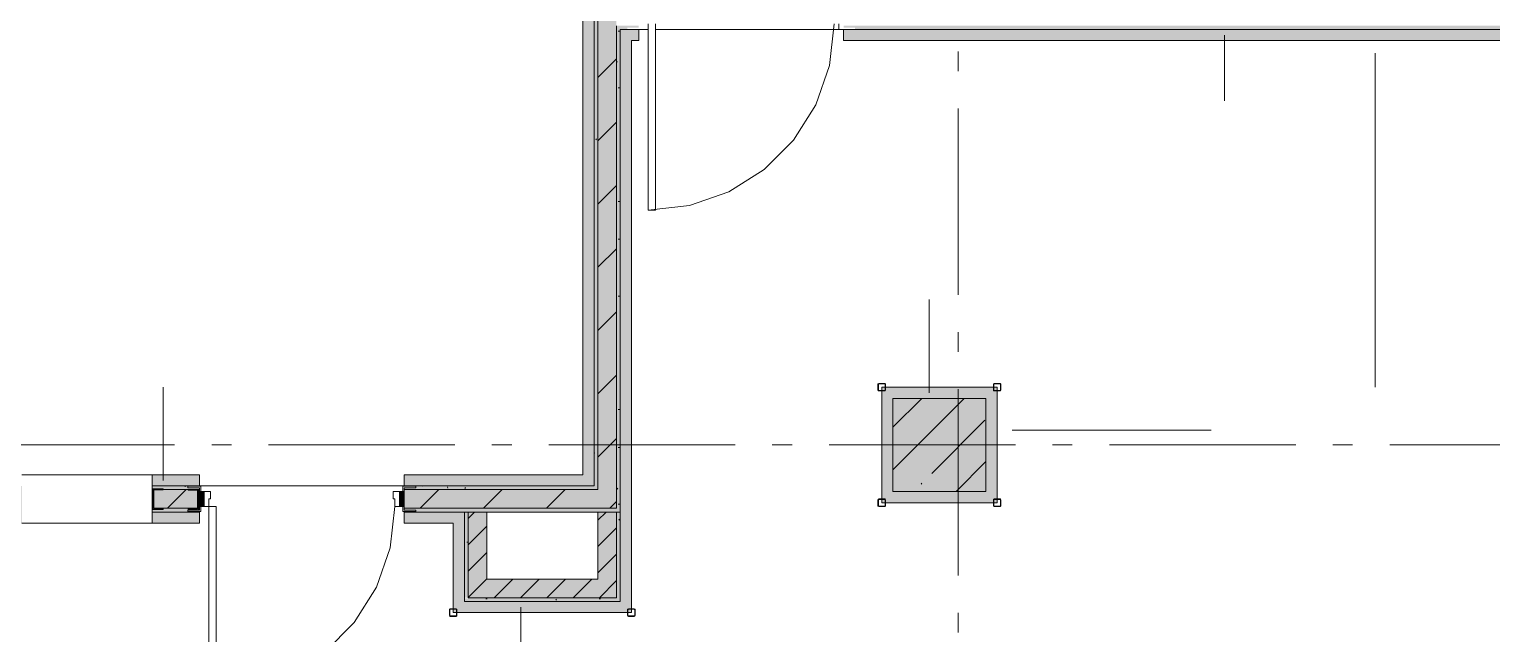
# Model space of a CAD drawing. Header units: millimetres. Extents: x -537608 to 253996, y -217170 to 186033.
# Drawn here: x -281666 to -273809, y -159163 to -155919 of the extents above; entities that cross this region are included whole.
import ezdxf

# ---------------------------------------------------------------- set-up
doc = ezdxf.new("R2010")
doc.units = ezdxf.units.MM
doc.layers.add('PDF _Геометрия', color=7, linetype='Continuous')
doc.layers.add('PDF _Сплошная заливка', color=7, linetype='Continuous', true_color=0xffffff)

msp = doc.modelspace()

# ---------------------------------------------------------------- hatches: boundary and pattern name
at = {"layer": 'PDF _Сплошная заливка', "transparency": 33554559}
h = msp.add_hatch(color=256, dxfattribs=at)
h.paths.add_polyline_path([(-278631.1863, -158369.6357), (-278611.1874, -158369.6357), (-278611.1874, -150039.1487), (-278621.1858, -150039.1487), (-278621.1858, -150101.1495), (-278629.1862, -150101.1495), (-278631.1863, -158260.5272)], flags=0)
h.paths.add_polyline_path([(-278631.1863, -148939.1482), (-278629.1862, -148935.9489), (-278624.9642, -148877.1495), (-278621.1858, -148877.1495), (-278621.1858, -148939.1482), (-278611.1874, -148939.1482), (-278611.1874, -148769.1487), (-278631.1863, -148769.1487), (-278631.1863, -148935.148)], flags=0)
h.paths.add_polyline_path([(-278611.1874, -148669.1483), (-278611.1874, -148219.1484), (-278631.1863, -148219.1484), (-278631.1863, -148669.1483)], flags=0)
h = msp.add_hatch(color=256, dxfattribs=at)
h.paths.add_polyline_path([(-278511.187, -158389.6351), (-278511.187, -150039.1487), (-278611.1874, -150039.1487), (-278611.1874, -158389.6351)], flags=0)
h.paths.add_polyline_path([(-278521.1853, -148939.1482), (-278511.187, -148939.1482), (-278511.187, -148199.1496), (-278611.1874, -148199.1496), (-278611.1874, -148939.1482), (-278601.187, -148939.1482)], flags=0)
h = msp.add_hatch(color=256, dxfattribs=at)
h.paths.add_polyline_path([(-278511.187, -158489.6355), (-278491.186, -158489.6355), (-278491.186, -155899.6358), (-278511.187, -155899.6358), (-278511.187, -158389.6351)], flags=0)
h.paths.add_polyline_path([(-278511.187, -155799.6354), (-278491.186, -155799.6354), (-278493.1861, -150101.1495), (-278501.1865, -150101.1495), (-278501.1865, -150039.1487), (-278511.187, -150039.1487), (-278511.187, -155764.1848)], flags=0)
h.paths.add_polyline_path([(-278493.1861, -148939.1482), (-278491.186, -148939.1482), (-278491.186, -148219.1484), (-278511.187, -148219.1484), (-278511.187, -148939.1482), (-278501.1865, -148939.1482), (-278501.1865, -148877.1495), (-278493.1861, -148877.1495)], flags=0)
at = {"layer": 'PDF _Сплошная заливка', "true_color": 0xfef929, "transparency": 33554559}
h = msp.add_hatch(color=2, dxfattribs=at)
h.paths.add_polyline_path([(-278691.1869, -158369.6357), (-278631.1863, -158369.6357), (-278631.1863, -150039.1487), (-278691.1869, -150039.1487), (-278691.1869, -158309.6361)], flags=0)
h.paths.add_polyline_path([(-278691.1869, -148939.1482), (-278631.1863, -148939.1482), (-278631.1863, -148849.1482), (-278691.1869, -148849.1482)], flags=0)
at = {"layer": 'PDF _Сплошная заливка', "transparency": 33554559}
h = msp.add_hatch(color=256, dxfattribs=at)
h.paths.add_polyline_path([(-269186.1673, -155919.6346), (-269186.1673, -155899.6358), (-270026.1663, -155899.6358), (-270026.1663, -155909.6341), (-269964.1676, -155909.6341), (-269964.1676, -155917.6345), (-269206.1661, -155919.6346)], flags=0)
h.paths.add_polyline_path([(-268426.1657, -155919.6346), (-268426.1657, -155899.6358), (-269086.1669, -155899.6358), (-269086.1669, -155919.6346), (-268990.5735, -155919.6346)], flags=0)
h.paths.add_polyline_path([(-271126.1668, -155919.6346), (-271129.3683, -155917.6345), (-271188.1676, -155917.6345), (-271188.1676, -155909.6341), (-271126.1668, -155909.6341), (-271126.1668, -155899.6358), (-277291.1851, -155899.6358), (-277291.1851, -155909.6341), (-277229.1864, -155909.6341), (-277229.1864, -155917.6345), (-271520.3815, -155919.6346)], flags=0)
h.paths.add_polyline_path([(-278395.1858, -155919.6346), (-278453.1864, -155917.6345), (-278453.1864, -155909.6341), (-278391.1856, -155909.6341), (-278391.1856, -155899.6358), (-278491.186, -155899.6358), (-278491.186, -155919.6346), (-278431.1854, -155919.6346)], flags=0)
at = {"layer": 'PDF _Сплошная заливка', "true_color": 0x72baa6, "transparency": 33554559}
for points in [[(-278491.186, -158989.6362), (-278431.1854, -158989.6362), (-278431.1854, -155919.6346), (-278491.186, -155919.6346), (-278491.186, -158973.7667)], [(-276526.1692, -158399.6361), (-276466.1685, -158399.6361), (-276466.1685, -157839.6353), (-276526.1692, -157839.6353), (-276526.1692, -157899.6361)], [(-276526.1692, -158459.6358), (-276466.1685, -158459.6358), (-276466.1685, -158399.6361), (-277026.1692, -158399.6361), (-277026.1692, -158459.6358)]]:
    msp.add_hatch(color=123, dxfattribs=at).paths.add_polyline_path(points)
h = msp.add_hatch(color=123, dxfattribs=at)
h.paths.add_polyline_path([(-269266.1668, -155979.6353), (-269206.1661, -155979.6353), (-269206.1661, -155919.6346), (-270026.1663, -155919.6346), (-270026.1663, -155979.6353), (-269833.8428, -155979.6353)], flags=0)
h.paths.add_polyline_path([(-271520.3815, -155979.6353), (-271126.1668, -155979.6353), (-271126.1668, -155919.6346), (-277291.1851, -155919.6346), (-277291.1851, -155979.6353), (-272363.6508, -155979.6353)], flags=0)
h.paths.add_polyline_path([(-278431.1854, -155979.6353), (-278391.1856, -155979.6353), (-278391.1856, -155919.6346), (-278431.1854, -155919.6346)], flags=0)
at = {"layer": 'PDF _Сплошная заливка', "transparency": 33554559}
h = msp.add_hatch(color=256, dxfattribs=at)
h.paths.add_polyline_path([(-279589.1693, -158389.6351), (-278611.1874, -158389.6351), (-278611.1874, -158369.6357), (-279589.1693, -158371.6359), (-279589.1693, -158379.6368), (-279651.1701, -158379.6368), (-279651.1701, -158389.6351), (-279641.1696, -158389.6351)], flags=0)
h.paths.add_polyline_path([(-281706.1718, -158389.6351), (-281706.1718, -158369.6357), (-282136.1708, -158369.6357), (-282136.1708, -158389.6351)], flags=0)
h.paths.add_polyline_path([(-282196.1714, -158389.6351), (-282196.1714, -158369.6357), (-282376.1714, -158369.6357), (-282376.1714, -158389.6351)], flags=0)
h.paths.add_polyline_path([(-280813.1714, -158389.6351), (-280751.1707, -158389.6351), (-280751.1707, -158379.6368), (-280813.1714, -158379.6368), (-280813.1714, -158371.6359), (-281006.1709, -158371.6359), (-281006.1709, -158389.6351)], flags=0)
h = msp.add_hatch(color=256, dxfattribs=at)
h.paths.add_polyline_path([(-278511.187, -158489.6355), (-278511.187, -158389.6351), (-279651.1701, -158389.6351), (-279651.1701, -158489.6355), (-279109.8053, -158489.6355)], flags=0)
h.paths.add_polyline_path([(-280796.344, -158489.6355), (-280751.1707, -158489.6355), (-280751.1707, -158389.6351), (-281006.1709, -158389.6351), (-281006.1709, -158489.6355)], flags=0)
h.paths.add_polyline_path([(-282376.1714, -158489.6355), (-282196.1714, -158489.6355), (-282196.1714, -158389.6351), (-282376.1714, -158389.6351), (-282376.1714, -158399.6361), (-282876.1715, -158399.6361), (-282876.1715, -158489.6355), (-282482.8826, -158489.6355)], flags=0)
h.paths.add_polyline_path([(-282161.1709, -158489.6355), (-281706.1718, -158489.6355), (-281706.1718, -158389.6351), (-282161.1709, -158389.6351)], flags=0)
at = {"layer": 'PDF _Сплошная заливка', "true_color": 0x72baa6, "transparency": 33554559}
h = msp.add_hatch(color=123, dxfattribs=at)
h.paths.add_polyline_path([(-279388.1694, -158569.6366), (-279328.1709, -158569.6366), (-279328.1709, -158509.636), (-279651.1701, -158509.636), (-279651.1701, -158569.6366)], flags=0)
h.paths.add_polyline_path([(-282482.8826, -158569.6366), (-281706.1718, -158569.6366), (-281706.1718, -158509.636), (-283835.851, -158509.636), (-283835.851, -158569.6366)], flags=0)
h.paths.add_polyline_path([(-281006.1709, -158569.6366), (-280751.1707, -158569.6366), (-280751.1707, -158509.636), (-281006.1709, -158509.636)], flags=0)
at = {"layer": 'PDF _Сплошная заливка', "transparency": 33554559}
h = msp.add_hatch(color=256, dxfattribs=at)
h.paths.add_polyline_path([(-278491.186, -158509.636), (-278491.186, -158489.6355), (-279651.1701, -158489.6355), (-279651.1701, -158499.6366), (-279589.1693, -158499.6366), (-279589.1693, -158507.6359), (-279109.8053, -158509.636)], flags=0)
h.paths.add_polyline_path([(-281006.1709, -158509.636), (-280813.1714, -158507.6359), (-280813.1714, -158499.6366), (-280751.1707, -158499.6366), (-280751.1707, -158489.6355), (-281006.1709, -158489.6355), (-281006.1709, -158507.6359)], flags=0)
h.paths.add_polyline_path([(-281706.1718, -158509.636), (-281706.1718, -158489.6355), (-282976.1719, -158489.6355), (-282976.1719, -158509.636), (-282482.8826, -158509.636)], flags=0)
msp.add_hatch(color=256, dxfattribs=at).paths.add_polyline_path([(-279109.8053, -158989.6362), (-278491.186, -158989.6362), (-278491.186, -158969.6362), (-279328.1709, -158973.7667), (-279328.1709, -158989.6362)])

# ---------------------------------------------------------------- linework, layer by layer
at = {"layer": 'PDF _Геометрия', "lineweight": 9}
for p, q in [((-278691.1869, -158309.6361), (-278691.1869, -150039.1487)), ((-278631.1863, -150039.1487), (-278631.1863, -158369.6357)), ((-278631.1863, -158369.6357), (-278631.1863, -150039.1487)), ((-278611.1874, -150039.1487), (-278611.1874, -158369.6357)), ((-278511.187, -155899.6358), (-278511.187, -158369.6357)), ((-278491.186, -158369.6357), (-278491.186, -155919.6346)), ((-278491.186, -155919.6346), (-278431.1854, -155919.6346)), ((-278431.1854, -155919.6346), (-278491.186, -155919.6346)), ((-278491.186, -155919.6346), (-278491.186, -158989.6362)), ((-278431.1854, -155919.6346), (-278391.1856, -155919.6346)), ((-278391.1856, -155919.6346), (-278431.1854, -155919.6346)), ((-278391.1856, -155919.6346), (-278391.1856, -155979.6353)), ((-278341.1854, -155889.6353), (-278341.1854, -156889.6355)), ((-278301.1856, -156889.6355), (-278301.1856, -155889.6353)), ((-277341.1853, -155889.6353), (-277366.2586, -156112.1561)), ((-277291.1851, -155979.6353), (-277291.1851, -155919.6346)), ((-277291.1851, -155919.6346), (-271126.1668, -155919.6346)), ((-271126.1668, -155919.6346), (-277291.1851, -155919.6346)), ((-275245.4712, -155949.6339), (-275245.4712, -156301.9348)), ((-278391.1856, -155979.6353), (-278431.1854, -155979.6353)), ((-278431.1854, -155979.6353), (-278431.1854, -158989.6362)), ((-271126.1668, -155979.6353), (-277291.1851, -155979.6353)), ((-278611.1874, -156177.9978), (-278511.187, -156077.9974)), ((-274436.1689, -157839.6353), (-274436.1689, -156047.4728)), ((-277366.2586, -156112.1561), (-277440.2169, -156323.5182)), ((-277440.2169, -156323.5182), (-277559.355, -156513.1246)), ((-278611.1874, -156517.4089), (-278511.187, -156417.4085)), ((-277559.355, -156513.1246), (-277717.6961, -156671.4658)), ((-277717.6961, -156671.4658), (-277907.3026, -156790.6038)), ((-278611.1874, -156856.8201), (-278511.187, -156756.8197)), ((-277907.3026, -156790.6038), (-278118.6646, -156864.5621)), ((-278118.6646, -156864.5621), (-278341.1854, -156889.6355)), ((-278341.1854, -156889.6355), (-278301.1856, -156889.6355)), ((-278611.1874, -157196.2313), (-278511.187, -157096.2308)), ((-278611.1874, -157535.6424), (-278511.187, -157435.642)), ((-276831.4044, -157869.6346), (-276831.4044, -157369.6345)), ((-278611.1874, -157875.0536), (-278511.187, -157775.0531)), ((-277104.9975, -157820.8078), (-277106.1687, -157823.6346)), ((-277106.1687, -157823.6346), (-277106.1687, -157855.6361)), ((-277102.1685, -157819.6365), (-277104.9975, -157820.8078)), ((-277104.1686, -157823.6346), (-277103.583, -157822.2223)), ((-277104.1686, -157855.6361), (-277104.1686, -157823.6346)), ((-277103.583, -157822.2223), (-277102.1685, -157821.6366)), ((-277070.1692, -157819.6365), (-277102.1685, -157819.6365)), ((-277102.1685, -157821.6366), (-277070.1692, -157821.6366)), ((-277067.3402, -157820.8078), (-277070.1692, -157819.6365)), ((-277070.1692, -157821.6366), (-277068.7547, -157822.2223)), ((-277068.7547, -157822.2223), (-277068.1691, -157823.6346)), ((-277068.1691, -157823.6346), (-277068.1691, -157855.6361)), ((-277066.169, -157823.6346), (-277067.3402, -157820.8078)), ((-277066.169, -157855.6361), (-277066.169, -157823.6346)), ((-276484.9982, -157820.8078), (-276486.1694, -157823.6346)), ((-276486.1694, -157823.6346), (-276486.1694, -157855.6361)), ((-276482.1692, -157819.6365), (-276484.9982, -157820.8078)), ((-276484.1693, -157823.6346), (-276483.5837, -157822.2223)), ((-276484.1693, -157855.6361), (-276484.1693, -157823.6346)), ((-276483.5837, -157822.2223), (-276482.1692, -157821.6366)), ((-276450.1699, -157819.6365), (-276482.1692, -157819.6365)), ((-276482.1692, -157821.6366), (-276450.1699, -157821.6366)), ((-276447.3409, -157820.8078), (-276450.1699, -157819.6365)), ((-276450.1699, -157821.6366), (-276448.7554, -157822.2223)), ((-276448.7554, -157822.2223), (-276448.1698, -157823.6346)), ((-276448.1698, -157823.6346), (-276448.1698, -157855.6361)), ((-276446.1697, -157823.6346), (-276447.3409, -157820.8078)), ((-276446.1697, -157855.6361), (-276446.1697, -157823.6346)), ((-280947.0207, -158339.6365), (-280947.0207, -157839.6353)), ((-277106.1687, -157855.6361), (-277104.9975, -157858.4651)), ((-277104.9975, -157858.4651), (-277102.1685, -157859.6363)), ((-277103.583, -157857.0506), (-277104.1686, -157855.6361)), ((-277102.1685, -157857.6362), (-277103.583, -157857.0506)), ((-277070.1692, -157857.6362), (-277102.1685, -157857.6362)), ((-277102.1685, -157859.6363), (-277070.1692, -157859.6363)), ((-277026.1692, -157839.6353), (-277086.1699, -157839.6353)), ((-277086.1699, -157839.6353), (-277086.1699, -158459.6358)), ((-277068.7547, -157857.0506), (-277070.1692, -157857.6362)), ((-277070.1692, -157859.6363), (-277067.3402, -157858.4651)), ((-277068.1691, -157855.6361), (-277068.7547, -157857.0506)), ((-277067.3402, -157858.4651), (-277066.169, -157855.6361)), ((-276526.1692, -157839.6353), (-277026.1692, -157839.6353)), ((-277026.1692, -158282.6359), (-276643.1693, -157899.6361)), ((-277026.1692, -158054.5368), (-276871.2684, -157899.6361)), ((-276526.1692, -157899.6361), (-277026.1692, -157899.6361)), ((-277026.1692, -157899.6361), (-277026.1692, -158399.6361)), ((-276466.1685, -157839.6353), (-276526.1692, -157839.6353)), ((-276526.1692, -158399.6361), (-276526.1692, -157899.6361)), ((-276486.1694, -157855.6361), (-276484.9982, -157858.4651)), ((-276484.9982, -157858.4651), (-276482.1692, -157859.6363)), ((-276483.5837, -157857.0506), (-276484.1693, -157855.6361)), ((-276482.1692, -157857.6362), (-276483.5837, -157857.0506)), ((-276450.1699, -157857.6362), (-276482.1692, -157857.6362)), ((-276482.1692, -157859.6363), (-276450.1699, -157859.6363)), ((-276466.1685, -158399.6361), (-276466.1685, -157839.6353)), ((-276448.7554, -157857.0506), (-276450.1699, -157857.6362)), ((-276450.1699, -157859.6363), (-276447.3409, -157858.4651)), ((-276448.1698, -157855.6361), (-276448.7554, -157857.0506)), ((-276447.3409, -157858.4651), (-276446.1697, -157855.6361)), ((-276817.7525, -158302.3172), (-276532.6281, -158017.1938)), ((-275316.1699, -158070.4084), (-276386.169, -158070.4084)), ((-278611.1874, -158214.4648), (-278511.187, -158114.4643)), ((-276686.9734, -158399.6361), (-276526.1692, -158238.8319)), ((-281706.1718, -158309.6361), (-281006.1709, -158309.6361)), ((-280751.1707, -158309.6361), (-281006.1709, -158309.6361)), ((-281006.1709, -158309.6361), (-281006.1709, -158369.6357)), ((-281006.1709, -158369.6357), (-280751.1707, -158369.6357)), ((-280751.1707, -158369.6357), (-281006.1709, -158369.6357)), ((-281006.1709, -158369.6357), (-281006.1709, -158389.6351)), ((-280743.1702, -158371.6359), (-280813.1714, -158371.6359)), ((-280813.1714, -158371.6359), (-280813.1714, -158379.6368)), ((-280813.1714, -158379.6368), (-280751.1707, -158379.6368)), ((-280751.1707, -158369.6357), (-280751.1707, -158309.6361)), ((-280751.1707, -158379.6368), (-280751.1707, -158399.6361)), ((-280743.1702, -158399.6361), (-280743.1702, -158371.6359)), ((-279589.1693, -158371.6359), (-279659.1705, -158371.6359)), ((-279659.1705, -158371.6359), (-279659.1705, -158399.6361)), ((-279651.1701, -158369.6357), (-279651.1701, -158309.6361)), ((-279651.1701, -158309.6361), (-278691.1869, -158309.6361)), ((-278691.1869, -158369.6357), (-279651.1701, -158369.6357)), ((-279651.1701, -158369.6357), (-278691.1869, -158369.6357)), ((-279651.1701, -158379.6368), (-279589.1693, -158379.6368)), ((-279651.1701, -158399.6361), (-279651.1701, -158379.6368)), ((-279589.1693, -158379.6368), (-279589.1693, -158371.6359)), ((-278631.1863, -158369.6357), (-278691.1869, -158369.6357)), ((-278691.1869, -158369.6357), (-278631.1863, -158369.6357)), ((-278611.1874, -158369.6357), (-278611.1874, -158389.6351)), ((-278511.187, -158369.6357), (-278511.187, -158389.6351)), ((-278491.186, -158389.6351), (-278491.186, -158369.6357)), ((-276874.7778, -158359.3425), (-276870.0348, -158354.6006)), ((-281006.1709, -158389.6351), (-281006.1709, -158489.6355)), ((-280751.1707, -158389.6351), (-281006.1709, -158389.6351)), ((-280922.8257, -158489.6355), (-280822.8253, -158389.6351)), ((-280751.1707, -158399.6361), (-280743.1702, -158399.6361)), ((-280726.1706, -158399.6361), (-280751.1707, -158399.6361)), ((-280751.1707, -158399.6361), (-280751.1707, -158479.6372)), ((-280691.1699, -158399.6361), (-280726.1706, -158399.6361)), ((-280726.1706, -158399.6361), (-280726.1706, -158479.6372)), ((-280726.1706, -158479.6372), (-280726.1706, -158399.6361)), ((-280701.1704, -158479.6372), (-280701.1704, -158439.6353)), ((-280701.1704, -158439.6353), (-280691.1699, -158439.6353)), ((-280691.1699, -158439.6353), (-280691.1699, -158399.6361)), ((-279676.1702, -158399.6361), (-279711.1708, -158399.6361)), ((-279711.1708, -158399.6361), (-279711.1708, -158439.6353)), ((-279711.1708, -158439.6353), (-279701.1703, -158439.6353)), ((-279701.1703, -158439.6353), (-279701.1703, -158479.6372)), ((-279676.1702, -158479.6372), (-279676.1702, -158399.6361)), ((-279676.1702, -158399.6361), (-279676.1702, -158479.6372)), ((-279651.1701, -158399.6361), (-279676.1702, -158399.6361)), ((-279659.1705, -158399.6361), (-279651.1701, -158399.6361)), ((-278611.1874, -158389.6351), (-279651.1701, -158389.6351)), ((-279651.1701, -158479.6372), (-279651.1701, -158399.6361)), ((-279565.1811, -158489.6355), (-279465.1806, -158389.6351)), ((-279225.7677, -158489.6355), (-279125.7694, -158389.6351)), ((-278886.3566, -158489.6355), (-278786.3561, -158389.6351)), ((-278546.9454, -158489.6355), (-278511.187, -158453.8766)), ((-278511.187, -158389.6351), (-278511.187, -158489.6355)), ((-278491.186, -158489.6355), (-278491.186, -158389.6351)), ((-277104.9975, -158440.8081), (-277106.1687, -158443.6366)), ((-277106.1687, -158443.6366), (-277106.1687, -158475.636)), ((-277102.1685, -158439.6353), (-277104.9975, -158440.8081)), ((-277104.1686, -158443.6366), (-277103.583, -158442.2221)), ((-277104.1686, -158475.636), (-277104.1686, -158443.6366)), ((-277103.583, -158442.2221), (-277102.1685, -158441.6365)), ((-277070.1692, -158439.6353), (-277102.1685, -158439.6353)), ((-277102.1685, -158441.6365), (-277070.1692, -158441.6365)), ((-277086.1699, -158459.6358), (-277026.1692, -158459.6358)), ((-277067.3402, -158440.8081), (-277070.1692, -158439.6353)), ((-277070.1692, -158441.6365), (-277068.7547, -158442.2221)), ((-277068.7547, -158442.2221), (-277068.1691, -158443.6366)), ((-277068.1691, -158443.6366), (-277068.1691, -158475.636)), ((-277066.169, -158443.6366), (-277067.3402, -158440.8081)), ((-277066.169, -158475.636), (-277066.169, -158443.6366)), ((-277026.1692, -158399.6361), (-276526.1692, -158399.6361)), ((-277026.1692, -158459.6358), (-276466.1685, -158459.6358)), ((-276484.9982, -158440.8081), (-276486.1694, -158443.6366)), ((-276486.1694, -158443.6366), (-276486.1694, -158475.636)), ((-276482.1692, -158439.6353), (-276484.9982, -158440.8081)), ((-276484.1693, -158443.6366), (-276483.5837, -158442.2221)), ((-276484.1693, -158475.636), (-276484.1693, -158443.6366)), ((-276483.5837, -158442.2221), (-276482.1692, -158441.6365)), ((-276450.1699, -158439.6353), (-276482.1692, -158439.6353)), ((-276482.1692, -158441.6365), (-276450.1699, -158441.6365)), ((-276466.1685, -158459.6358), (-276466.1685, -158399.6361)), ((-276447.3409, -158440.8081), (-276450.1699, -158439.6353)), ((-276450.1699, -158441.6365), (-276448.7554, -158442.2221)), ((-276448.7554, -158442.2221), (-276448.1698, -158443.6366)), ((-276448.1698, -158443.6366), (-276448.1698, -158475.636)), ((-276446.1697, -158443.6366), (-276447.3409, -158440.8081)), ((-276446.1697, -158475.636), (-276446.1697, -158443.6366)), ((-281006.1709, -158489.6355), (-281006.1709, -158509.636)), ((-280751.1707, -158489.6355), (-281006.1709, -158489.6355)), ((-281006.1709, -158509.636), (-280751.1707, -158509.636)), ((-281006.1709, -158569.6366), (-281006.1709, -158509.636)), ((-281006.1709, -158509.636), (-280751.1707, -158509.636)), ((-280751.1707, -158499.6366), (-280813.1714, -158499.6366)), ((-280813.1714, -158499.6366), (-280813.1714, -158507.6359)), ((-280813.1714, -158507.6359), (-280743.1702, -158507.6359)), ((-280743.1702, -158479.6372), (-280751.1707, -158479.6372)), ((-280751.1707, -158479.6372), (-280751.1707, -158499.6366)), ((-280751.1707, -158479.6372), (-280726.1706, -158479.6372)), ((-280751.1707, -158509.636), (-280751.1707, -158569.6366)), ((-280743.1702, -158507.6359), (-280743.1702, -158479.6372)), ((-280726.1706, -158479.6372), (-280701.1704, -158479.6372)), ((-280661.1707, -158479.6372), (-280701.1704, -158479.6372)), ((-280701.1704, -158479.6372), (-280701.1704, -159479.6368)), ((-280661.1707, -159479.6368), (-280661.1707, -158479.6372)), ((-279701.1703, -158479.6372), (-279726.2415, -158702.1575)), ((-279701.1703, -158479.6372), (-279676.1702, -158479.6372)), ((-279676.1702, -158479.6372), (-279651.1701, -158479.6372)), ((-279651.1701, -158479.6372), (-279659.1705, -158479.6372)), ((-279659.1705, -158479.6372), (-279659.1705, -158507.6359)), ((-279659.1705, -158507.6359), (-279589.1693, -158507.6359)), ((-279651.1701, -158499.6366), (-279651.1701, -158479.6372)), ((-278511.187, -158489.6355), (-279651.1701, -158489.6355)), ((-279589.1693, -158499.6366), (-279651.1701, -158499.6366)), ((-279651.1701, -158569.6366), (-279651.1701, -158509.636)), ((-279651.1701, -158509.636), (-279328.1709, -158509.636)), ((-279328.1709, -158509.636), (-279651.1701, -158509.636)), ((-279589.1693, -158507.6359), (-279589.1693, -158499.6366)), ((-279328.1709, -158509.636), (-278491.186, -158509.636)), ((-279308.1699, -158509.636), (-279328.1709, -158509.636)), ((-279328.1709, -158509.636), (-279328.1709, -158869.6358)), ((-279328.1709, -158569.6366), (-279328.1709, -158509.636)), ((-279308.1699, -158543.7522), (-279274.0521, -158509.636)), ((-279208.1695, -158509.636), (-279308.1699, -158509.636)), ((-279308.1699, -158869.6358), (-279308.1699, -158509.636)), ((-279208.1695, -158869.6358), (-279208.1695, -158509.636)), ((-278611.1874, -158553.877), (-278566.9464, -158509.636)), ((-278511.187, -158509.636), (-278611.1874, -158509.636)), ((-278611.1874, -158509.636), (-278611.1874, -158869.6358)), ((-278491.186, -158509.636), (-278511.187, -158509.636)), ((-278511.187, -158509.636), (-278511.187, -158869.6358)), ((-278491.186, -158509.636), (-278491.186, -158489.6355)), ((-278491.186, -158869.6358), (-278491.186, -158509.636)), ((-277106.1687, -158475.636), (-277104.9975, -158478.4644)), ((-277104.9975, -158478.4644), (-277102.1685, -158479.6372)), ((-277103.583, -158477.0499), (-277104.1686, -158475.636)), ((-277102.1685, -158477.636), (-277103.583, -158477.0499)), ((-277070.1692, -158477.636), (-277102.1685, -158477.636)), ((-277102.1685, -158479.6372), (-277070.1692, -158479.6372)), ((-277068.7547, -158477.0499), (-277070.1692, -158477.636)), ((-277070.1692, -158479.6372), (-277067.3402, -158478.4644)), ((-277068.1691, -158475.636), (-277068.7547, -158477.0499)), ((-277067.3402, -158478.4644), (-277066.169, -158475.636)), ((-276486.1694, -158475.636), (-276484.9982, -158478.4644)), ((-276484.9982, -158478.4644), (-276482.1692, -158479.6372)), ((-276483.5837, -158477.0499), (-276484.1693, -158475.636)), ((-276482.1692, -158477.636), (-276483.5837, -158477.0499)), ((-276450.1699, -158477.636), (-276482.1692, -158477.636)), ((-276482.1692, -158479.6372), (-276450.1699, -158479.6372)), ((-276448.7554, -158477.0499), (-276450.1699, -158477.636)), ((-276450.1699, -158479.6372), (-276447.3409, -158478.4644)), ((-276448.1698, -158475.636), (-276448.7554, -158477.0499)), ((-276447.3409, -158478.4644), (-276446.1697, -158475.636)), ((-281006.1709, -158569.6366), (-281706.1718, -158569.6366)), ((-280751.1707, -158569.6366), (-281006.1709, -158569.6366)), ((-279388.1694, -158569.6366), (-279651.1701, -158569.6366)), ((-279388.1694, -159049.6368), (-279388.1694, -158569.6366)), ((-279328.1709, -158989.6362), (-279328.1709, -158569.6366)), ((-279308.1699, -158685.175), (-279208.1695, -158585.1745)), ((-278611.1874, -158695.2982), (-278511.187, -158595.2977)), ((-279726.2415, -158702.1575), (-279800.2019, -158913.5206)), ((-279308.1699, -158826.5967), (-279208.1695, -158726.5962)), ((-278611.1874, -158836.7193), (-278511.187, -158736.7194)), ((-279800.2019, -158913.5206), (-279919.3378, -159103.1254)), ((-279328.1709, -158869.6358), (-279328.1709, -158969.6362)), ((-279308.1699, -158968.0167), (-279209.7885, -158869.6358)), ((-279308.1699, -158969.6362), (-279308.1699, -158869.6358)), ((-279209.7885, -158869.6358), (-279208.1695, -158868.0179)), ((-278611.1874, -158869.6358), (-279208.1695, -158869.6358)), ((-279168.3678, -158969.6362), (-279068.3674, -158869.6358)), ((-279026.9467, -158969.6362), (-278926.9463, -158869.6358)), ((-278885.5256, -158969.6362), (-278785.5251, -158869.6358)), ((-278744.1022, -158969.6362), (-278644.104, -158869.6358)), ((-278602.6811, -158969.6362), (-278511.187, -158878.1411)), ((-278511.187, -158869.6358), (-278511.187, -158969.6362)), ((-278491.186, -158969.6362), (-278491.186, -158869.6358)), ((-279328.1709, -158969.6362), (-279328.1709, -158989.6362)), ((-279328.1709, -158989.6362), (-278491.186, -158989.6362)), ((-278491.186, -158989.6362), (-279328.1709, -158989.6362)), ((-278511.187, -158969.6362), (-279308.1699, -158969.6362)), ((-278491.186, -158989.6362), (-278491.186, -158969.6362)), ((-278431.1854, -158989.6362), (-278431.1854, -159049.6368)), ((-279406.9992, -159030.8081), (-279408.1704, -159033.6356)), ((-279408.1704, -159033.6356), (-279408.1704, -159065.6365)), ((-279408.1704, -159065.6365), (-279406.9992, -159068.4644)), ((-279404.1702, -159029.6359), (-279406.9992, -159030.8081)), ((-279406.9992, -159068.4644), (-279404.1702, -159069.6361)), ((-279406.1703, -159033.6356), (-279405.5847, -159032.2226)), ((-279406.1703, -159065.6365), (-279406.1703, -159033.6356)), ((-279405.5847, -159067.051), (-279406.1703, -159065.6365)), ((-279405.5847, -159032.2226), (-279404.1702, -159031.6359)), ((-279404.1702, -159067.6366), (-279405.5847, -159067.051)), ((-279372.1708, -159029.6359), (-279404.1702, -159029.6359)), ((-279404.1702, -159031.6359), (-279372.1708, -159031.6359)), ((-279372.1708, -159067.6366), (-279404.1702, -159067.6366)), ((-279404.1702, -159069.6361), (-279372.1708, -159069.6361)), ((-279328.1709, -159049.6368), (-279388.1694, -159049.6368)), ((-279369.3418, -159030.8081), (-279372.1708, -159029.6359)), ((-279372.1708, -159031.6359), (-279370.7563, -159032.2226)), ((-279370.7563, -159067.051), (-279372.1708, -159067.6366)), ((-279372.1708, -159069.6361), (-279369.3418, -159068.4644)), ((-279370.7563, -159032.2226), (-279370.1707, -159033.6356)), ((-279370.1707, -159065.6365), (-279370.7563, -159067.051)), ((-279370.1707, -159033.6356), (-279370.1707, -159065.6365)), ((-279368.1707, -159033.6356), (-279369.3418, -159030.8081)), ((-279369.3418, -159068.4644), (-279368.1707, -159065.6365)), ((-279368.1707, -159065.6365), (-279368.1707, -159033.6356)), ((-278431.1854, -159049.6368), (-279328.1709, -159049.6368)), ((-279023.9196, -159019.6365), (-279023.9196, -159749.6367)), ((-278450.0151, -159030.8081), (-278451.1863, -159033.6356)), ((-278451.1863, -159033.6356), (-278451.1863, -159065.6365)), ((-278451.1863, -159065.6365), (-278450.0151, -159068.4644)), ((-278447.1861, -159029.6359), (-278450.0151, -159030.8081)), ((-278450.0151, -159068.4644), (-278447.1861, -159069.6361)), ((-278449.1862, -159033.6356), (-278448.6006, -159032.2226)), ((-278449.1862, -159065.6365), (-278449.1862, -159033.6356)), ((-278448.6006, -159067.051), (-278449.1862, -159065.6365)), ((-278448.6006, -159032.2226), (-278447.1861, -159031.6359)), ((-278447.1861, -159067.6366), (-278448.6006, -159067.051)), ((-278415.1868, -159029.6359), (-278447.1861, -159029.6359)), ((-278447.1861, -159031.6359), (-278415.1868, -159031.6359)), ((-278415.1868, -159067.6366), (-278447.1861, -159067.6366)), ((-278447.1861, -159069.6361), (-278415.1868, -159069.6361)), ((-278412.3578, -159030.8081), (-278415.1868, -159029.6359)), ((-278415.1868, -159031.6359), (-278413.7723, -159032.2226)), ((-278413.7723, -159067.051), (-278415.1868, -159067.6366)), ((-278415.1868, -159069.6361), (-278412.3578, -159068.4644)), ((-278413.7723, -159032.2226), (-278413.1867, -159033.6356)), ((-278413.1867, -159065.6365), (-278413.7723, -159067.051)), ((-278413.1867, -159033.6356), (-278413.1867, -159065.6365)), ((-278411.1866, -159033.6356), (-278412.3578, -159030.8081)), ((-278412.3578, -159068.4644), (-278411.1866, -159065.6365)), ((-278411.1866, -159065.6365), (-278411.1866, -159033.6356)), ((-279919.3378, -159103.1254), (-280077.6812, -159261.4688))]:
    msp.add_line(p, q, dxfattribs=at)
at = {"layer": 'PDF _Геометрия', "color": 8, "lineweight": 9, "true_color": 0x787878}
for p, q in [((-278501.77, -155927.8761), (-278495.0635, -155927.8761)), ((-274150.1489, -155919.6346), (-274150.2846, -155919.4)), ((-274031.0561, -155919.4322), (-274031.1724, -155919.6346)), ((-278630.9947, -155961.9595), (-278631.1863, -155962.2911)), ((-278506.4828, -156095.8432), (-278509.8349, -156090.0367)), ((-278501.77, -156232.6764), (-278495.0635, -156232.6764)), ((-278618.0468, -156512.2074), (-278621.401, -156506.4009)), ((-278501.77, -156842.2769), (-278495.0635, -156842.2769)), ((-278501.77, -157045.4771), (-278495.0635, -157045.4771)), ((-278501.77, -157350.2774), (-278495.0635, -157350.2774)), ((-278501.77, -157959.8779), (-278495.0635, -157959.8779)), ((-278628.325, -158192.5369), (-278631.1863, -158197.4909)), ((-278501.77, -158163.0781), (-278495.0635, -158163.0781)), ((-278491.186, -158158.2038), (-278492.8891, -158161.1555)), ((-280827.7168, -158374.5499), (-280830.5544, -158369.6357)), ((-279551.7962, -158369.6357), (-279552.3968, -158370.6735)), ((-279416.259, -158380.8677), (-279419.6112, -158375.0601)), ((-279322.2675, -158378.478), (-279325.6196, -158384.2855)), ((-278503.15, -158382.1251), (-278506.5022, -158387.9321)), ((-278501.77, -158467.8777), (-278495.0635, -158467.8777)), ((-278495.5415, -158553.1967), (-278498.8936, -158547.3891)), ((-279314.5707, -158671.0779), (-279308.1699, -158671.0779)), ((-279212.9706, -158975.8787), (-279206.2642, -158975.8787)), ((-278833.8826, -158983.173), (-278837.2348, -158977.3654)), ((-278603.3701, -158975.8787), (-278596.6636, -158975.8787))]:
    msp.add_line(p, q, dxfattribs=at)
at = {"layer": 'PDF _Геометрия', "color": 9, "lineweight": 9, "true_color": 0xc0c0c0}
for p, q in [((-278341.1854, -155919.6346), (-278391.1856, -155919.6346)), ((-278391.1856, -155919.6346), (-278341.1854, -155919.6346)), ((-277291.1851, -155919.6346), (-278301.1856, -155919.6346)), ((-278301.1856, -155919.6346), (-277316.1852, -155919.6346)), ((-277316.1852, -155919.6346), (-277316.1852, -155889.6353)), ((-280751.1707, -158369.6357), (-279651.1701, -158369.6357)), ((-279651.1701, -158369.6357), (-280748.6797, -158369.6357))]:
    msp.add_line(p, q, dxfattribs=at)
at = {"layer": 'PDF _Геометрия', "color": 253, "lineweight": 9, "true_color": 0xaaaaaa}
for p, q in [((-276676.1699, -156038.3916), (-276676.1699, -156144.2244)), ((-276676.1699, -156344.2253), (-276676.1699, -157344.2254)), ((-276676.1699, -157544.2263), (-276676.1699, -157650.0591)), ((-276676.1699, -157850.0599), (-276676.1699, -158850.0601)), ((-281885.5991, -158149.635), (-280885.599, -158149.635)), ((-280685.5981, -158149.635), (-280579.7653, -158149.635)), ((-280379.7644, -158149.635), (-279379.7643, -158149.635)), ((-279179.7634, -158149.635), (-279073.9306, -158149.635)), ((-278873.9319, -158149.635), (-277873.9297, -158149.635)), ((-277673.9309, -158149.635), (-277568.0959, -158149.635)), ((-277368.0972, -158149.635), (-276368.0971, -158149.635)), ((-276168.0962, -158149.635), (-276062.2634, -158149.635)), ((-275862.2625, -158149.635), (-274862.2624, -158149.635)), ((-274662.2636, -158149.635), (-274556.4287, -158149.635)), ((-274356.43, -158149.635), (-273356.4299, -158149.635)), ((-279351.1709, -158389.6351), (-279353.1689, -158389.6351)), ((-276676.1699, -159050.0599), (-276676.1699, -159155.8927))]:
    msp.add_line(p, q, dxfattribs=at)
at = {"layer": 'PDF _Геометрия', "color": 253, "lineweight": 20, "true_color": 0xaaaaaa}
for p, q in [((-280946.1207, -158386.1338), (-281001.1201, -158386.1338)), ((-281001.1201, -158386.1338), (-281001.1201, -158496.1337)), ((-280946.1207, -158391.1336), (-280946.1207, -158386.1338)), ((-280996.1209, -158491.1335), (-280996.1209, -158391.1336)), ((-280996.1209, -158391.1336), (-280946.1207, -158391.1336)), ((-280756.3313, -158388.1382), (-280811.3328, -158388.1382)), ((-280811.3328, -158388.1382), (-280811.3328, -158393.1385)), ((-280811.3328, -158393.1385), (-280761.3326, -158393.1385)), ((-280761.3326, -158393.1385), (-280761.3326, -158493.139)), ((-280756.3313, -158498.1381), (-280756.3313, -158388.1382)), ((-281001.1201, -158496.1337), (-280946.1207, -158496.1337)), ((-280946.1207, -158491.1335), (-280996.1209, -158491.1335)), ((-280946.1207, -158496.1337), (-280946.1207, -158491.1335)), ((-280761.3326, -158493.139), (-280811.3328, -158493.139)), ((-280811.3328, -158493.139), (-280811.3328, -158498.1381)), ((-280811.3328, -158498.1381), (-280756.3313, -158498.1381))]:
    msp.add_line(p, q, dxfattribs=at)
at = {"layer": 'PDF _Сплошная заливка', "color": 123, "lineweight": 35, "true_color": 0x72baa6, "transparency": 33554559}
for points in [[(-277026.1692, -158459.6358), (-277026.1692, -157839.6353), (-277086.1699, -158459.6358), (-277086.1699, -157839.6353)], [(-276526.1692, -157899.6361), (-276526.1692, -157839.6353), (-277026.1692, -157899.6361), (-277026.1692, -157839.6353)], [(-279328.1709, -159049.6368), (-279328.1709, -158569.6366), (-279388.1694, -159049.6368), (-279388.1694, -158569.6366)], [(-279328.1709, -159049.6368), (-278431.1854, -159049.6368), (-279328.1709, -158989.6362), (-278431.1854, -158989.6362)]]:
    msp.add_solid(points, dxfattribs=at)
at = {"layer": 'PDF _Сплошная заливка', "lineweight": 35, "transparency": 33554559}
for points in [[(-277026.1692, -158399.6361), (-276526.1692, -158399.6361), (-277026.1692, -157899.6361), (-276526.1692, -157899.6361)], [(-279308.1699, -158969.6362), (-279308.1699, -158509.636), (-279328.1709, -158969.6362), (-279328.1709, -158509.636)], [(-279208.1695, -158869.6358), (-279208.1695, -158509.636), (-279308.1699, -158869.6358), (-279308.1699, -158509.636)], [(-278511.187, -158869.6358), (-278511.187, -158509.636), (-278611.1874, -158869.6358), (-278611.1874, -158509.636)], [(-278491.186, -158969.6362), (-278491.186, -158509.636), (-278511.187, -158969.6362), (-278511.187, -158509.636)], [(-279308.1699, -158969.6362), (-278511.187, -158969.6362), (-279308.1699, -158869.6358), (-278511.187, -158869.6358)]]:
    msp.add_solid(points, dxfattribs=at)
at = {"layer": 'PDF _Сплошная заливка', "color": 2, "lineweight": 35, "true_color": 0xfef929, "transparency": 33554559}
for points in [[(-281006.1709, -158369.6357), (-280751.1707, -158369.6357), (-281006.1709, -158309.6361), (-280751.1707, -158309.6361)], [(-279651.1701, -158369.6357), (-278691.1869, -158369.6357), (-279651.1701, -158309.6361), (-278691.1869, -158309.6361)]]:
    msp.add_solid(points, dxfattribs=at)
at = {"layer": 'PDF _Сплошная заливка', "color": 7, "lineweight": 35, "true_color": 0xf4f4f4, "transparency": 33554559}
for points in [[(-280751.1707, -158479.6372), (-280726.1706, -158479.6372), (-280751.1707, -158399.6361), (-280726.1706, -158399.6361)], [(-279676.1702, -158479.6372), (-279651.1701, -158479.6372), (-279676.1702, -158399.6361), (-279651.1701, -158399.6361)]]:
    msp.add_solid(points, dxfattribs=at)

doc.saveas('drawing.dxf')
